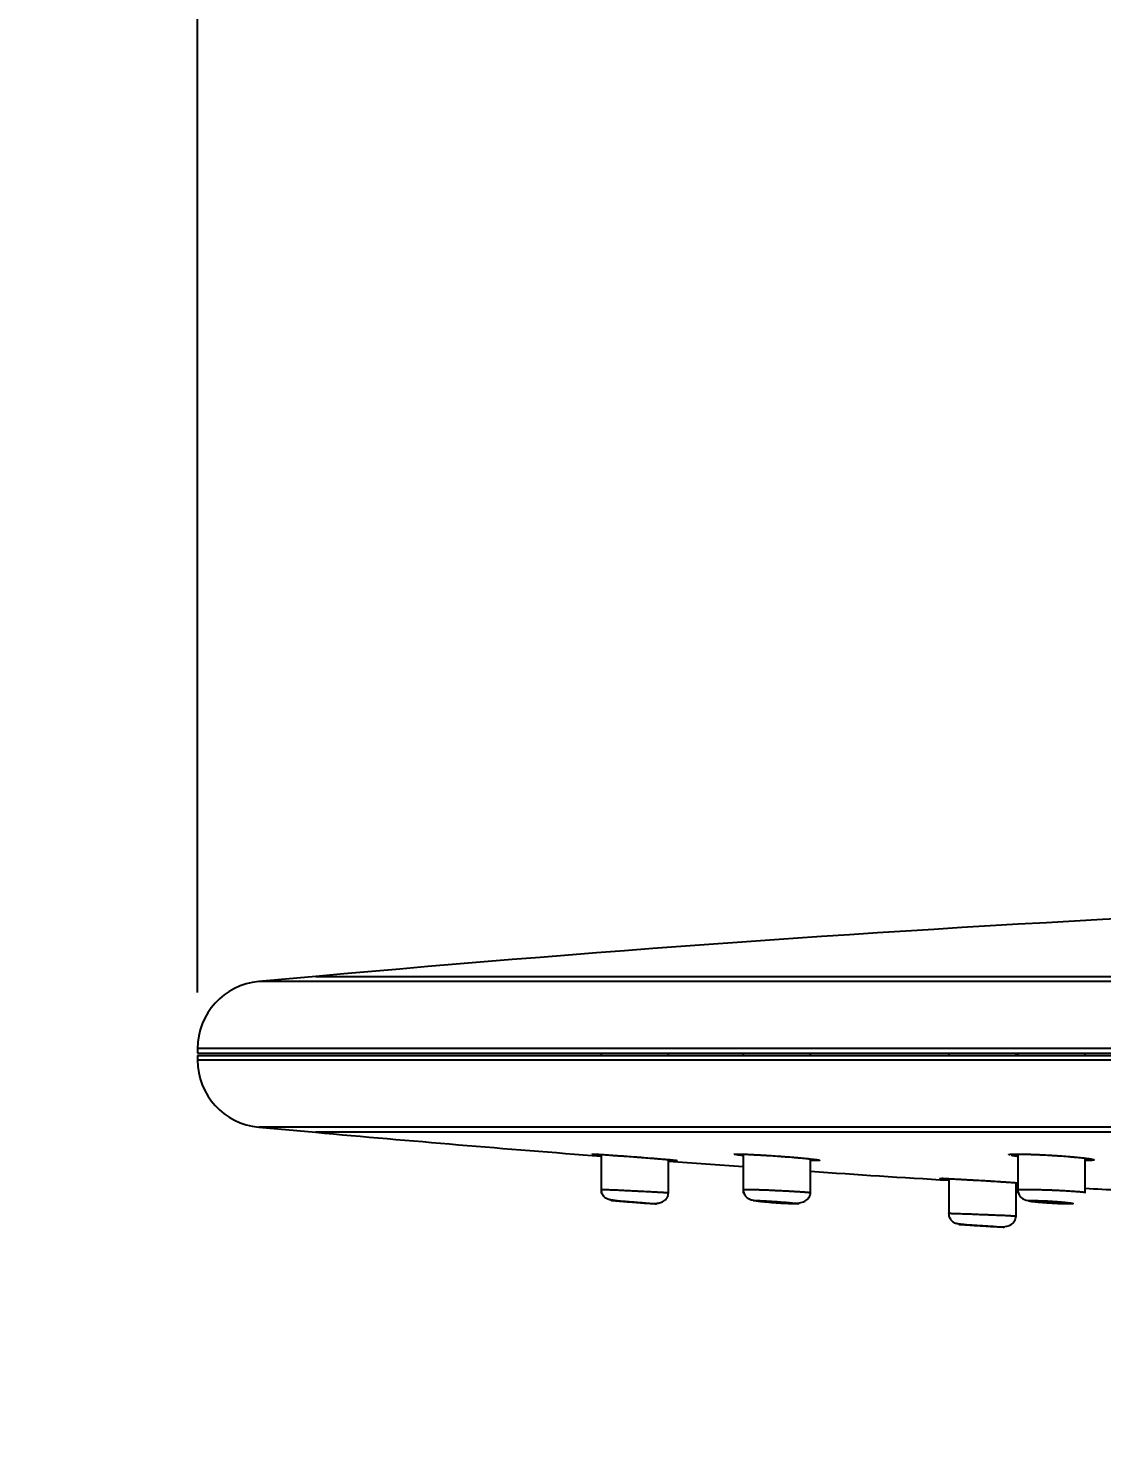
# Model space of a CAD drawing. Header units: millimetres. Extents: x 6110 to 6704, y -2661 to -1821.
# Drawn here: x 6454.29 to 6466.27, y -2068.33 to -2052.72 of the extents above; entities that cross this region are included whole.
import ezdxf

# ---------------------------------------------------------------- set-up
doc = ezdxf.new("R2010")
doc.units = ezdxf.units.MM
doc.header["$LTSCALE"] = 0.1
doc.linetypes.add('HIDDEN2', pattern=[4.7625, 3.175, -1.5875])
doc.layers.add('1', color=4, linetype='HIDDEN2', lineweight=13)
doc.layers.add('DIM', color=3, linetype='Continuous', lineweight=9)
doc.styles.get("Standard").update_dxf_attribs({"font": 'arial.ttf'})
doc.dimstyles.new('ISO-25', dxfattribs={"dimtxt": 2.5, "dimasz": 2.5, "dimexe": 1.25, "dimexo": 0.625, "dimtad": 1, "dimlfac": 5, "dimtxsty": 'Standard', "dimcen": 2.5, "dimadec": 0, "dimazin": 0, "dimtfac": 1, "dimtmove": 0, "dimatfit": 3, "dimfxl": 0, "dimarcsym": 0})

# ---------------------------------------------------------------- blocks, each defined once
blk = doc.blocks.new('*D94')
at = {"layer": 'Defpoints', "color": 0}
for p in [(6619.617, -1993.26), (6619.617, -2013.844), (6456.182, -2064.09)]:
    blk.add_point(p, dxfattribs=at)
at = {"layer": 'DIM', "color": 0, "lineweight": -2}
for p, q in [((6456.182, -2063.465), (6456.182, -1992.01)), ((6619.617, -2013.219), (6619.617, -1992.01)), ((6461.182, -1993.26), (6614.617, -1993.26))]:
    blk.add_line(p, q, dxfattribs=at)
at = {"layer": 'DIM', "color": 0}
for points in [[(6461.182, -1992.427), (6461.182, -1994.093), (6456.182, -1993.26)], [(6614.617, -1992.427), (6614.617, -1994.093), (6619.617, -1993.26)]]:
    blk.add_solid(points, dxfattribs=at)
at = {"layer": 'DIM', "color": 0, "insert": (6537.9, -1989.63), "char_height": 5, "attachment_point": 5}
blk.add_mtext('653,7', dxfattribs=at)

msp = doc.modelspace()

# ---------------------------------------------------------------- hatches: boundary and pattern name
at = {"layer": 'DIM'}
h = msp.add_hatch(dxfattribs=at)
h.set_pattern_fill('ANSI31', color=2)
edge = h.paths.add_edge_path()
edge.add_line((6619.617, -2595.98), (6619.617, -1962.206))
edge.add_line((6634.617, -1966.11), (6619.617, -1966.11))
edge.add_line((6634.617, -2610.98), (6634.617, -1966.11))
edge.add_line((6634.617, -2610.98), (6184.457, -2610.98))
edge.add_line((6619.617, -2595.98), (6184.457, -2595.98))
edge.add_line((6184.457, -2610.98), (6184.457, -2595.98))

# ---------------------------------------------------------------- linework, layer by layer
at = {"layer": '1', "color": 7, "linetype": 'Continuous', "lineweight": -3}
for p, q in [((6457.5, -2063.286), (6456.865, -2063.343)), ((6457.5, -2063.286), (6484.307, -2063.286)), ((6484.307, -2063.343), (6456.865, -2063.343)), ((6456.182, -2064.09), (6456.182, -2064.142)), ((6512.432, -2064.09), (6456.182, -2064.09)), ((6456.182, -2064.142), (6512.432, -2064.142)), ((6456.182, -2064.167), (6456.182, -2064.219)), ((6456.182, -2064.167), (6512.432, -2064.167)), ((6484.307, -2064.219), (6456.182, -2064.219)), ((6460.682, -2064.142), (6460.682, -2064.167)), ((6461.432, -2064.167), (6461.432, -2064.142)), ((6462.266, -2064.142), (6462.266, -2064.167)), ((6463.016, -2064.167), (6463.016, -2064.142)), ((6464.557, -2064.142), (6464.557, -2064.167)), ((6465.307, -2064.167), (6465.307, -2064.142)), ((6465.327, -2064.142), (6465.327, -2064.167)), ((6466.077, -2064.167), (6466.077, -2064.142)), ((6456.865, -2064.966), (6457.5, -2065.023)), ((6511.749, -2064.966), (6456.865, -2064.966)), ((6484.307, -2065.023), (6457.5, -2065.023)), ((6460.682, -2065.271), (6460.682, -2065.702)), ((6461.432, -2065.702), (6461.432, -2065.328)), ((6462.266, -2065.267), (6462.266, -2065.701)), ((6463.016, -2065.701), (6463.016, -2065.32)), ((6465.327, -2065.266), (6465.327, -2065.701)), ((6466.077, -2065.701), (6466.077, -2065.312)), ((6464.557, -2065.54), (6464.557, -2065.961)), ((6465.307, -2065.961), (6465.307, -2065.586)), ((6462.266, -2065.701), (6462.266, -2065.702)), ((6463.016, -2065.702), (6463.016, -2065.701)), ((6465.327, -2065.701), (6465.327, -2065.701)), ((6466.077, -2065.701), (6466.077, -2065.701))]:
    msp.add_line(p, q, dxfattribs=at)
for centre, radius, start, end in [((6479.909, -2312.28), 250, 90.53484, 95.14276), ((6456.932, -2064.09), 0.75, 95.1428, 180), ((6456.932, -2064.219), 0.75, 180, 264.8572), ((6479.909, -1816.03), 250, 264.85724, 265.5891), ((6479.909, -1816.03), 250, 265.76149, 265.9532), ((6479.909, -1816.03), 250, 266.12554, 266.47932), ((6479.909, -1816.03), 250, 266.82832, 266.91464)]:
    msp.add_arc(centre, radius, start, end, dxfattribs=at)
for points, knots in [([(6460.582, -2065.266), (6460.582, -2065.266), (6460.582, -2065.266), (6460.582, -2065.266), (6460.582, -2065.266), (6460.583, -2065.266), (6460.584, -2065.266), (6460.587, -2065.266), (6460.592, -2065.266), (6460.6, -2065.266), (6460.607, -2065.267), (6460.61, -2065.267), (6460.615, -2065.267), (6460.618, -2065.267), (6460.634, -2065.268), (6460.649, -2065.269), (6460.671, -2065.27), (6460.675, -2065.27), (6460.685, -2065.271), (6460.69, -2065.271), (6460.705, -2065.272), (6460.716, -2065.273), (6460.749, -2065.275), (6460.773, -2065.277), (6460.806, -2065.279), (6460.813, -2065.28), (6460.827, -2065.281), (6460.833, -2065.281), (6460.854, -2065.283), (6460.882, -2065.285), (6460.912, -2065.287), (6460.934, -2065.288), (6460.942, -2065.289), (6460.957, -2065.29), (6460.964, -2065.291), (6461.003, -2065.293), (6461.034, -2065.296), (6461.08, -2065.299), (6461.096, -2065.3), (6461.119, -2065.302), (6461.127, -2065.303), (6461.142, -2065.304), (6461.15, -2065.305), (6461.188, -2065.308), (6461.217, -2065.31), (6461.253, -2065.313), (6461.26, -2065.313), (6461.274, -2065.314), (6461.281, -2065.315), (6461.301, -2065.317), (6461.314, -2065.318), (6461.352, -2065.321), (6461.376, -2065.323), (6461.403, -2065.325), (6461.409, -2065.326), (6461.419, -2065.327), (6461.424, -2065.327), (6461.438, -2065.328), (6461.456, -2065.33), (6461.472, -2065.331), (6461.483, -2065.332), (6461.486, -2065.333), (6461.493, -2065.333), (6461.496, -2065.334), (6461.51, -2065.335), (6461.519, -2065.336), (6461.527, -2065.337), (6461.529, -2065.337), (6461.531, -2065.338), (6461.531, -2065.338), (6461.532, -2065.338), (6461.532, -2065.338), (6461.532, -2065.338)], [0, 0, 0, 0, 0.00499, 0.00499, 0.020623, 0.020623, 0.036255, 0.036255, 0.06752, 0.098785, 0.098785, 0.114418, 0.114418, 0.13005, 0.13005, 0.19258, 0.19258, 0.208213, 0.208213, 0.223845, 0.223845, 0.25511, 0.25511, 0.317641, 0.317641, 0.333273, 0.333273, 0.348906, 0.348906, 0.380171, 0.411436, 0.411436, 0.427068, 0.427068, 0.442701, 0.442701, 0.505231, 0.505231, 0.536496, 0.536496, 0.552128, 0.552128, 0.567761, 0.567761, 0.630291, 0.630291, 0.645923, 0.645923, 0.661556, 0.661556, 0.692821, 0.692821, 0.755351, 0.755351, 0.770983, 0.770983, 0.786616, 0.786616, 0.817881, 0.849146, 0.849146, 0.864778, 0.864778, 0.880411, 0.880411, 0.942941, 0.942941, 0.974206, 0.974206, 0.989838, 0.989838, 1, 1, 1, 1]), ([(6460.681, -2065.277), (6460.678, -2065.276), (6460.674, -2065.276), (6460.666, -2065.275), (6460.662, -2065.275), (6460.641, -2065.273), (6460.627, -2065.272), (6460.612, -2065.27), (6460.61, -2065.27), (6460.606, -2065.27), (6460.605, -2065.269), (6460.605, -2065.269)], [0, 0, 0, 0, 0.104911, 0.104911, 0.245914, 0.245914, 0.809927, 0.809927, 0.950931, 0.950931, 1, 1, 1, 1]), ([(6462.166, -2065.269), (6462.166, -2065.269), (6462.166, -2065.269), (6462.166, -2065.268), (6462.167, -2065.268), (6462.168, -2065.268), (6462.168, -2065.267), (6462.171, -2065.267), (6462.176, -2065.266), (6462.183, -2065.266), (6462.191, -2065.266), (6462.193, -2065.266), (6462.198, -2065.266), (6462.201, -2065.266), (6462.217, -2065.266), (6462.232, -2065.266), (6462.254, -2065.267), (6462.258, -2065.267), (6462.267, -2065.267), (6462.272, -2065.267), (6462.288, -2065.268), (6462.298, -2065.268), (6462.331, -2065.27), (6462.356, -2065.271), (6462.388, -2065.273), (6462.395, -2065.273), (6462.408, -2065.274), (6462.415, -2065.274), (6462.436, -2065.275), (6462.464, -2065.277), (6462.493, -2065.279), (6462.516, -2065.28), (6462.523, -2065.28), (6462.538, -2065.281), (6462.546, -2065.282), (6462.585, -2065.284), (6462.615, -2065.286), (6462.662, -2065.29), (6462.677, -2065.291), (6462.701, -2065.293), (6462.708, -2065.293), (6462.724, -2065.294), (6462.731, -2065.295), (6462.769, -2065.298), (6462.799, -2065.3), (6462.835, -2065.303), (6462.842, -2065.304), (6462.856, -2065.305), (6462.863, -2065.306), (6462.883, -2065.307), (6462.896, -2065.309), (6462.935, -2065.312), (6462.958, -2065.314), (6462.986, -2065.317), (6462.991, -2065.318), (6463.002, -2065.319), (6463.007, -2065.319), (6463.021, -2065.321), (6463.039, -2065.323), (6463.055, -2065.325), (6463.066, -2065.326), (6463.069, -2065.326), (6463.076, -2065.327), (6463.079, -2065.328), (6463.094, -2065.33), (6463.102, -2065.331), (6463.111, -2065.333), (6463.113, -2065.334), (6463.115, -2065.335), (6463.116, -2065.335), (6463.116, -2065.335), (6463.116, -2065.336), (6463.116, -2065.337), (6463.113, -2065.337), (6463.105, -2065.338), (6463.103, -2065.338), (6463.099, -2065.338), (6463.097, -2065.338), (6463.09, -2065.338), (6463.079, -2065.339), (6463.065, -2065.338), (6463.054, -2065.338), (6463.05, -2065.338), (6463.042, -2065.338), (6463.038, -2065.338), (6463.029, -2065.338), (6463.023, -2065.337), (6463.018, -2065.337)], [0, 0, 0, 0, 0.002464, 0.002464, 0.015399, 0.015399, 0.028334, 0.028334, 0.054204, 0.080073, 0.080073, 0.093008, 0.093008, 0.105943, 0.105943, 0.157682, 0.157682, 0.170617, 0.170617, 0.183552, 0.183552, 0.209422, 0.209422, 0.261161, 0.261161, 0.274096, 0.274096, 0.287031, 0.287031, 0.312901, 0.33877, 0.33877, 0.351705, 0.351705, 0.36464, 0.36464, 0.41638, 0.41638, 0.442249, 0.442249, 0.455184, 0.455184, 0.468119, 0.468119, 0.519858, 0.519858, 0.532793, 0.532793, 0.545728, 0.545728, 0.571598, 0.571598, 0.623337, 0.623337, 0.636272, 0.636272, 0.649207, 0.649207, 0.675077, 0.700946, 0.700946, 0.713881, 0.713881, 0.726816, 0.726816, 0.778555, 0.778555, 0.804425, 0.804425, 0.81736, 0.81736, 0.830295, 0.830295, 0.882034, 0.882034, 0.894969, 0.894969, 0.907904, 0.907904, 0.933774, 0.959643, 0.959643, 0.972578, 0.972578, 0.985513, 0.985513, 1, 1, 1, 1]), ([(6462.266, -2065.284), (6462.263, -2065.284), (6462.26, -2065.284), (6462.252, -2065.283), (6462.248, -2065.282), (6462.227, -2065.28), (6462.212, -2065.278), (6462.198, -2065.276), (6462.195, -2065.275), (6462.192, -2065.275), (6462.191, -2065.275), (6462.19, -2065.275)], [0, 0, 0, 0, 0.093597, 0.093597, 0.23715, 0.23715, 0.811363, 0.811363, 0.954916, 0.954916, 1, 1, 1, 1]), ([(6465.227, -2065.273), (6465.227, -2065.273), (6465.227, -2065.273), (6465.227, -2065.273), (6465.227, -2065.273), (6465.228, -2065.272), (6465.229, -2065.272), (6465.231, -2065.271), (6465.236, -2065.27), (6465.243, -2065.269), (6465.25, -2065.268), (6465.253, -2065.268), (6465.258, -2065.267), (6465.261, -2065.267), (6465.276, -2065.266), (6465.291, -2065.266), (6465.312, -2065.266), (6465.317, -2065.266), (6465.326, -2065.266), (6465.331, -2065.266), (6465.346, -2065.266), (6465.357, -2065.266), (6465.39, -2065.266), (6465.414, -2065.267), (6465.446, -2065.268), (6465.453, -2065.268), (6465.466, -2065.269), (6465.473, -2065.269), (6465.494, -2065.27), (6465.522, -2065.271), (6465.551, -2065.272), (6465.573, -2065.273), (6465.581, -2065.273), (6465.596, -2065.274), (6465.604, -2065.275), (6465.642, -2065.277), (6465.673, -2065.278), (6465.719, -2065.281), (6465.735, -2065.282), (6465.758, -2065.284), (6465.766, -2065.284), (6465.781, -2065.285), (6465.789, -2065.286), (6465.827, -2065.288), (6465.857, -2065.291), (6465.893, -2065.294), (6465.9, -2065.294), (6465.914, -2065.295), (6465.921, -2065.296), (6465.941, -2065.298), (6465.955, -2065.299), (6465.993, -2065.302), (6466.017, -2065.305), (6466.045, -2065.308), (6466.05, -2065.308), (6466.06, -2065.309), (6466.065, -2065.31), (6466.08, -2065.312), (6466.098, -2065.314), (6466.114, -2065.316), (6466.125, -2065.318), (6466.129, -2065.318), (6466.135, -2065.319), (6466.139, -2065.32), (6466.153, -2065.323), (6466.162, -2065.324), (6466.171, -2065.327), (6466.174, -2065.328), (6466.177, -2065.33), (6466.177, -2065.33), (6466.177, -2065.332), (6466.174, -2065.334), (6466.166, -2065.335), (6466.165, -2065.335), (6466.161, -2065.336), (6466.159, -2065.336), (6466.152, -2065.337), (6466.141, -2065.337), (6466.128, -2065.338), (6466.117, -2065.338), (6466.113, -2065.338), (6466.105, -2065.338), (6466.101, -2065.338), (6466.091, -2065.338), (6466.085, -2065.338), (6466.079, -2065.338)], [0, 0, 0, 0, 0.000597, 0.000597, 0.013532, 0.013532, 0.026466, 0.026466, 0.052335, 0.078205, 0.078205, 0.091139, 0.091139, 0.104074, 0.104074, 0.155812, 0.155812, 0.168747, 0.168747, 0.181681, 0.181681, 0.20755, 0.20755, 0.259289, 0.259289, 0.272223, 0.272223, 0.285158, 0.285158, 0.311027, 0.336896, 0.336896, 0.349831, 0.349831, 0.362765, 0.362765, 0.414504, 0.414504, 0.440373, 0.440373, 0.453307, 0.453307, 0.466242, 0.466242, 0.51798, 0.51798, 0.530915, 0.530915, 0.543849, 0.543849, 0.569718, 0.569718, 0.621457, 0.621457, 0.634391, 0.634391, 0.647326, 0.647326, 0.673195, 0.699064, 0.699064, 0.711999, 0.711999, 0.724933, 0.724933, 0.776672, 0.776672, 0.802541, 0.802541, 0.82841, 0.82841, 0.880148, 0.880148, 0.893083, 0.893083, 0.906017, 0.906017, 0.931887, 0.957756, 0.957756, 0.97069, 0.97069, 0.983625, 0.983625, 1, 1, 1, 1]), ([(6465.327, -2065.293), (6465.324, -2065.293), (6465.322, -2065.292), (6465.315, -2065.292), (6465.311, -2065.291), (6465.289, -2065.288), (6465.275, -2065.286), (6465.26, -2065.283), (6465.257, -2065.283), (6465.254, -2065.282), (6465.253, -2065.282), (6465.253, -2065.282)], [0, 0, 0, 0, 0.073143, 0.073143, 0.221204, 0.221204, 0.813446, 0.813446, 0.961506, 0.961506, 1, 1, 1, 1]), ([(6461.516, -2065.338), (6461.516, -2065.338), (6461.516, -2065.338), (6461.514, -2065.338), (6461.511, -2065.338), (6461.504, -2065.338), (6461.493, -2065.337), (6461.48, -2065.336), (6461.468, -2065.336), (6461.464, -2065.335), (6461.456, -2065.335), (6461.452, -2065.335), (6461.443, -2065.334), (6461.438, -2065.334), (6461.434, -2065.334)], [0, 0, 0, 0, 0.007931, 0.007931, 0.13197, 0.13197, 0.380049, 0.628128, 0.628128, 0.752168, 0.752168, 0.876207, 0.876207, 1, 1, 1, 1]), ([(6464.457, -2065.537), (6464.457, -2065.537), (6464.457, -2065.537), (6464.457, -2065.537), (6464.457, -2065.537), (6464.458, -2065.537), (6464.459, -2065.537), (6464.462, -2065.537), (6464.467, -2065.537), (6464.474, -2065.537), (6464.482, -2065.537), (6464.484, -2065.537), (6464.49, -2065.537), (6464.492, -2065.537), (6464.508, -2065.538), (6464.523, -2065.539), (6464.545, -2065.54), (6464.549, -2065.54), (6464.559, -2065.54), (6464.564, -2065.541), (6464.579, -2065.541), (6464.59, -2065.542), (6464.623, -2065.544), (6464.647, -2065.545), (6464.68, -2065.547), (6464.687, -2065.547), (6464.7, -2065.548), (6464.707, -2065.548), (6464.728, -2065.549), (6464.756, -2065.551), (6464.785, -2065.553), (6464.807, -2065.554), (6464.815, -2065.554), (6464.83, -2065.555), (6464.838, -2065.556), (6464.876, -2065.558), (6464.907, -2065.56), (6464.953, -2065.562), (6464.969, -2065.563), (6464.992, -2065.565), (6465, -2065.565), (6465.015, -2065.566), (6465.023, -2065.567), (6465.061, -2065.569), (6465.091, -2065.571), (6465.126, -2065.573), (6465.133, -2065.574), (6465.147, -2065.575), (6465.154, -2065.575), (6465.175, -2065.576), (6465.188, -2065.577), (6465.226, -2065.58), (6465.25, -2065.581), (6465.277, -2065.583), (6465.283, -2065.584), (6465.293, -2065.584), (6465.298, -2065.585), (6465.313, -2065.586), (6465.323, -2065.587), (6465.332, -2065.587), (6465.333, -2065.587)], [0, 0, 0, 0, 0.004865, 0.004865, 0.023921, 0.023921, 0.042977, 0.042977, 0.081088, 0.1192, 0.1192, 0.138256, 0.138256, 0.157312, 0.157312, 0.233535, 0.233535, 0.252591, 0.252591, 0.271647, 0.271647, 0.309759, 0.309759, 0.385983, 0.385983, 0.405038, 0.405038, 0.424094, 0.424094, 0.462206, 0.500318, 0.500318, 0.519374, 0.519374, 0.53843, 0.53843, 0.614653, 0.614653, 0.652765, 0.652765, 0.671821, 0.671821, 0.690877, 0.690877, 0.7671, 0.7671, 0.786156, 0.786156, 0.805212, 0.805212, 0.843324, 0.843324, 0.919547, 0.919547, 0.938603, 0.938603, 0.957659, 0.957659, 0.995771, 1, 1, 1, 1]), ([(6464.556, -2065.546), (6464.553, -2065.546), (6464.55, -2065.545), (6464.542, -2065.545), (6464.538, -2065.544), (6464.517, -2065.543), (6464.502, -2065.542), (6464.488, -2065.54), (6464.485, -2065.54), (6464.482, -2065.54), (6464.481, -2065.54), (6464.48, -2065.54)], [0, 0, 0, 0, 0.099599, 0.099599, 0.242292, 0.242292, 0.813062, 0.813062, 0.955755, 0.955755, 1, 1, 1, 1]), ([(6465.328, -2065.592), (6465.326, -2065.592), (6465.325, -2065.592), (6465.319, -2065.592), (6465.314, -2065.591), (6465.309, -2065.591)], [0, 0, 0, 0, 0.230094, 0.230094, 1, 1, 1, 1]), ([(6460.682, -2065.66), (6460.682, -2065.669), (6460.684, -2065.686), (6460.691, -2065.709), (6460.703, -2065.729), (6460.722, -2065.75), (6460.75, -2065.766), (6460.785, -2065.775), (6460.831, -2065.781), (6460.892, -2065.788), (6460.938, -2065.793), (6460.964, -2065.796), (6460.966, -2065.796)], [0, 0, 0, 0, 0.056992, 0.11366, 0.170817, 0.229555, 0.356674, 0.505859, 0.668554, 0.828114, 0.985696, 1, 1, 1, 1]), ([(6460.682, -2065.66), (6460.682, -2065.66), (6460.682, -2065.66), (6460.686, -2065.66), (6460.703, -2065.66), (6460.729, -2065.661), (6460.752, -2065.662), (6460.765, -2065.662)], [0, 0, 0, 0, 0.019057, 0.267065, 0.513214, 0.75752, 1, 1, 1, 1]), ([(6460.765, -2065.662), (6460.774, -2065.663), (6460.795, -2065.664), (6460.833, -2065.665), (6460.878, -2065.667), (6460.931, -2065.67), (6460.992, -2065.673), (6461.049, -2065.676), (6461.099, -2065.678), (6461.14, -2065.68), (6461.178, -2065.682), (6461.214, -2065.684), (6461.247, -2065.686), (6461.276, -2065.687), (6461.303, -2065.689), (6461.326, -2065.69), (6461.347, -2065.691), (6461.365, -2065.692), (6461.38, -2065.693), (6461.392, -2065.694), (6461.403, -2065.695), (6461.411, -2065.696), (6461.418, -2065.696), (6461.425, -2065.697), (6461.43, -2065.697), (6461.432, -2065.697), (6461.432, -2065.697)], [0, 0, 0, 0, 0.048555, 0.101821, 0.159797, 0.222482, 0.289875, 0.361974, 0.408309, 0.453017, 0.496099, 0.537554, 0.577382, 0.615583, 0.652156, 0.687103, 0.720423, 0.752115, 0.782181, 0.810619, 0.83743, 0.862614, 0.886171, 0.908102, 0.954313, 1, 1, 1, 1]), ([(6460.77, -2065.772), (6460.77, -2065.773), (6460.792, -2065.78), (6460.837, -2065.783), (6460.898, -2065.79), (6460.927, -2065.793)], [0, 0, 0, 0, 0.012898, 0.560249, 1, 1, 1, 1]), ([(6460.853, -2065.787), (6460.853, -2065.787), (6460.853, -2065.787), (6460.851, -2065.787), (6460.849, -2065.787), (6460.83, -2065.786), (6460.817, -2065.785), (6460.8, -2065.784), (6460.797, -2065.784), (6460.798, -2065.785), (6460.804, -2065.785), (6460.824, -2065.788), (6460.839, -2065.789), (6460.876, -2065.792), (6460.898, -2065.794), (6460.947, -2065.798), (6460.974, -2065.8), (6461.029, -2065.804), (6461.058, -2065.807), (6461.113, -2065.811), (6461.14, -2065.813), (6461.19, -2065.816), (6461.213, -2065.818), (6461.243, -2065.82), (6461.254, -2065.82), (6461.277, -2065.822), (6461.287, -2065.822), (6461.298, -2065.822), (6461.299, -2065.822), (6461.291, -2065.821), (6461.283, -2065.82), (6461.257, -2065.818), (6461.24, -2065.816), (6461.199, -2065.813), (6461.175, -2065.811), (6461.123, -2065.807), (6461.095, -2065.804), (6461.039, -2065.8), (6461.011, -2065.798), (6460.957, -2065.794), (6460.93, -2065.792), (6460.887, -2065.789), (6460.868, -2065.788), (6460.853, -2065.787)], [0, 0, 0, 0, 0.00002, 0.00002, 0.005947, 0.005947, 0.05945, 0.05945, 0.112954, 0.112954, 0.166618, 0.166618, 0.220439, 0.220439, 0.274366, 0.274366, 0.328307, 0.328307, 0.382159, 0.382159, 0.435905, 0.435905, 0.489656, 0.489656, 0.522611, 0.522611, 0.576095, 0.576095, 0.629662, 0.629662, 0.683376, 0.683376, 0.737237, 0.737237, 0.79118, 0.79118, 0.845104, 0.845104, 0.898916, 0.898916, 0.952573, 0.952573, 1, 1, 1, 1]), ([(6461.126, -2065.812), (6461.106, -2065.81), (6461.084, -2065.808), (6461.035, -2065.805), (6461.006, -2065.803), (6460.953, -2065.798), (6460.927, -2065.796), (6460.884, -2065.793), (6460.867, -2065.791), (6460.852, -2065.79)], [0, 0, 0, 0, 0.210591, 0.210591, 0.488713, 0.488713, 0.766164, 0.766164, 1, 1, 1, 1]), ([(6460.932, -2065.795), (6460.932, -2065.795), (6460.932, -2065.795), (6460.932, -2065.795), (6460.932, -2065.795), (6460.933, -2065.795), (6460.934, -2065.795), (6460.936, -2065.795), (6460.939, -2065.795), (6460.94, -2065.795), (6460.945, -2065.795), (6460.949, -2065.795), (6460.955, -2065.796), (6460.958, -2065.796), (6460.963, -2065.796), (6460.966, -2065.796), (6460.974, -2065.797), (6460.981, -2065.797), (6460.991, -2065.798), (6460.995, -2065.798), (6461.002, -2065.799), (6461.009, -2065.799), (6461.017, -2065.8), (6461.025, -2065.8), (6461.029, -2065.801), (6461.041, -2065.802), (6461.049, -2065.802), (6461.061, -2065.803), (6461.065, -2065.803), (6461.071, -2065.804), (6461.073, -2065.804), (6461.077, -2065.804), (6461.079, -2065.805), (6461.089, -2065.805), (6461.097, -2065.806), (6461.109, -2065.807), (6461.112, -2065.807), (6461.12, -2065.808), (6461.123, -2065.808), (6461.133, -2065.809), (6461.139, -2065.809), (6461.148, -2065.81), (6461.151, -2065.81), (6461.156, -2065.811), (6461.161, -2065.811), (6461.165, -2065.812), (6461.169, -2065.812), (6461.171, -2065.812), (6461.176, -2065.813), (6461.178, -2065.813), (6461.18, -2065.813), (6461.181, -2065.813), (6461.182, -2065.813), (6461.182, -2065.813), (6461.182, -2065.813)], [0, 0, 0, 0, 0.000392, 0.000392, 0.031652, 0.031652, 0.062911, 0.09417, 0.09417, 0.125429, 0.125429, 0.187947, 0.187947, 0.219206, 0.219206, 0.250466, 0.250466, 0.312984, 0.312984, 0.344243, 0.344243, 0.375502, 0.406761, 0.406761, 0.43802, 0.43802, 0.500539, 0.500539, 0.531798, 0.531798, 0.547427, 0.547427, 0.563057, 0.563057, 0.625575, 0.625575, 0.656834, 0.656834, 0.688093, 0.688093, 0.750612, 0.750612, 0.781871, 0.781871, 0.81313, 0.844389, 0.844389, 0.875648, 0.875648, 0.938167, 0.938167, 0.969426, 0.969426, 1, 1, 1, 1]), ([(6461.145, -2065.812), (6461.139, -2065.811), (6461.133, -2065.811), (6461.123, -2065.81), (6461.119, -2065.81), (6461.112, -2065.809), (6461.108, -2065.809), (6461.097, -2065.808), (6461.089, -2065.808), (6461.077, -2065.807), (6461.073, -2065.806), (6461.065, -2065.806), (6461.061, -2065.806), (6461.048, -2065.805), (6461.04, -2065.804), (6461.028, -2065.803), (6461.024, -2065.803), (6461.016, -2065.802), (6461.009, -2065.802), (6461.001, -2065.801), (6460.996, -2065.801), (6460.994, -2065.8), (6460.991, -2065.8), (6460.989, -2065.8), (6460.98, -2065.799), (6460.974, -2065.799), (6460.965, -2065.798), (6460.963, -2065.798), (6460.959, -2065.797), (6460.958, -2065.797), (6460.955, -2065.797), (6460.954, -2065.797), (6460.948, -2065.796), (6460.944, -2065.796), (6460.94, -2065.796), (6460.939, -2065.796), (6460.938, -2065.795)], [0, 0, 0, 0, 0.096745, 0.096745, 0.145117, 0.145117, 0.193489, 0.193489, 0.290234, 0.290234, 0.338606, 0.338606, 0.386978, 0.386978, 0.483723, 0.483723, 0.532095, 0.532095, 0.580468, 0.62884, 0.62884, 0.653026, 0.653026, 0.677212, 0.677212, 0.773957, 0.773957, 0.822329, 0.822329, 0.846515, 0.846515, 0.870702, 0.870702, 0.967446, 0.967446, 1, 1, 1, 1]), ([(6461.176, -2065.813), (6461.214, -2065.816), (6461.265, -2065.819), (6461.331, -2065.813), (6461.38, -2065.795), (6461.414, -2065.763), (6461.429, -2065.727), (6461.432, -2065.708), (6461.432, -2065.697)], [0, 0, 0, 0, 0.32584, 0.486976, 0.652359, 0.825845, 0.913973, 1, 1, 1, 1]), ([(6462.266, -2065.661), (6462.266, -2065.661), (6462.268, -2065.66), (6462.279, -2065.66), (6462.298, -2065.66), (6462.326, -2065.66), (6462.36, -2065.661), (6462.387, -2065.661), (6462.401, -2065.662)], [0, 0, 0, 0, 0.136324, 0.313181, 0.487967, 0.660693, 0.831367, 1, 1, 1, 1]), ([(6462.266, -2065.661), (6462.266, -2065.67), (6462.268, -2065.687), (6462.276, -2065.711), (6462.288, -2065.731), (6462.306, -2065.752), (6462.333, -2065.769), (6462.374, -2065.781), (6462.429, -2065.789), (6462.494, -2065.796), (6462.525, -2065.799), (6462.536, -2065.8)], [0, 0, 0, 0, 0.061135, 0.121818, 0.181724, 0.241061, 0.361055, 0.491883, 0.77587, 0.922901, 1, 1, 1, 1]), ([(6462.472, -2065.786), (6462.472, -2065.786), (6462.472, -2065.786), (6462.47, -2065.786), (6462.468, -2065.786), (6462.445, -2065.785), (6462.427, -2065.784), (6462.4, -2065.784), (6462.391, -2065.784), (6462.381, -2065.785), (6462.381, -2065.786), (6462.391, -2065.788), (6462.4, -2065.79), (6462.428, -2065.793), (6462.446, -2065.795), (6462.488, -2065.799), (6462.512, -2065.801), (6462.564, -2065.805), (6462.592, -2065.808), (6462.648, -2065.812), (6462.677, -2065.814), (6462.73, -2065.817), (6462.756, -2065.818), (6462.793, -2065.82), (6462.806, -2065.821), (6462.836, -2065.822), (6462.852, -2065.822), (6462.874, -2065.822), (6462.88, -2065.822), (6462.884, -2065.821), (6462.881, -2065.82), (6462.866, -2065.817), (6462.853, -2065.815), (6462.821, -2065.812), (6462.801, -2065.81), (6462.755, -2065.805), (6462.729, -2065.803), (6462.675, -2065.799), (6462.646, -2065.797), (6462.591, -2065.793), (6462.563, -2065.791), (6462.514, -2065.788), (6462.492, -2065.787), (6462.472, -2065.786)], [0, 0, 0, 0, 0.000018, 0.000018, 0.005369, 0.005369, 0.05886, 0.05886, 0.112395, 0.112395, 0.166087, 0.166087, 0.219931, 0.219931, 0.273868, 0.273868, 0.327799, 0.327799, 0.381628, 0.381628, 0.435345, 0.435345, 0.489069, 0.489069, 0.522025, 0.522025, 0.575516, 0.575516, 0.629105, 0.629105, 0.682846, 0.682846, 0.736727, 0.736727, 0.790674, 0.790674, 0.844584, 0.844584, 0.898369, 0.898369, 0.951998, 0.951998, 1, 1, 1, 1]), ([(6462.401, -2065.662), (6462.413, -2065.662), (6462.439, -2065.663), (6462.482, -2065.664), (6462.531, -2065.666), (6462.585, -2065.669), (6462.64, -2065.671), (6462.694, -2065.674), (6462.745, -2065.676), (6462.794, -2065.679), (6462.841, -2065.682), (6462.877, -2065.684), (6462.904, -2065.686), (6462.923, -2065.687), (6462.941, -2065.688), (6462.958, -2065.69), (6462.972, -2065.691), (6462.985, -2065.692), (6462.996, -2065.693), (6463.005, -2065.694), (6463.013, -2065.695), (6463.016, -2065.696), (6463.016, -2065.696), (6463.016, -2065.696)], [0, 0, 0, 0, 0.054943, 0.11304, 0.174293, 0.238702, 0.306267, 0.367819, 0.429375, 0.490934, 0.552496, 0.614061, 0.647317, 0.680812, 0.714547, 0.748521, 0.782734, 0.817189, 0.851883, 0.886819, 0.921995, 0.988517, 1, 1, 1, 1]), ([(6462.516, -2065.795), (6462.516, -2065.795), (6462.516, -2065.795), (6462.516, -2065.795), (6462.517, -2065.795), (6462.517, -2065.795), (6462.519, -2065.795), (6462.521, -2065.795), (6462.523, -2065.795), (6462.524, -2065.795), (6462.529, -2065.795), (6462.533, -2065.795), (6462.54, -2065.795), (6462.542, -2065.795), (6462.547, -2065.795), (6462.55, -2065.795), (6462.559, -2065.795), (6462.565, -2065.796), (6462.575, -2065.796), (6462.579, -2065.796), (6462.586, -2065.797), (6462.594, -2065.797), (6462.601, -2065.798), (6462.609, -2065.798), (6462.613, -2065.798), (6462.625, -2065.799), (6462.633, -2065.8), (6462.646, -2065.801), (6462.65, -2065.801), (6462.656, -2065.801), (6462.658, -2065.802), (6462.662, -2065.802), (6462.664, -2065.802), (6462.674, -2065.803), (6462.682, -2065.803), (6462.693, -2065.804), (6462.697, -2065.805), (6462.704, -2065.805), (6462.707, -2065.806), (6462.718, -2065.807), (6462.724, -2065.807), (6462.733, -2065.808), (6462.735, -2065.808), (6462.741, -2065.809), (6462.745, -2065.809), (6462.75, -2065.81), (6462.753, -2065.81), (6462.755, -2065.811), (6462.76, -2065.811), (6462.762, -2065.812), (6462.765, -2065.812), (6462.765, -2065.812), (6462.766, -2065.813), (6462.766, -2065.813), (6462.766, -2065.813)], [0, 0, 0, 0, 0.000131, 0.000131, 0.03139, 0.03139, 0.062649, 0.093908, 0.093908, 0.125167, 0.125167, 0.187686, 0.187686, 0.218945, 0.218945, 0.250204, 0.250204, 0.312722, 0.312722, 0.343982, 0.343982, 0.375241, 0.4065, 0.4065, 0.437759, 0.437759, 0.500278, 0.500278, 0.531537, 0.531537, 0.547166, 0.547166, 0.562796, 0.562796, 0.625314, 0.625314, 0.656573, 0.656573, 0.687833, 0.687833, 0.750351, 0.750351, 0.78161, 0.78161, 0.812869, 0.844129, 0.844129, 0.875388, 0.875388, 0.937906, 0.937906, 0.969165, 0.969165, 1, 1, 1, 1]), ([(6462.729, -2065.813), (6462.724, -2065.813), (6462.717, -2065.812), (6462.707, -2065.812), (6462.704, -2065.812), (6462.696, -2065.811), (6462.693, -2065.811), (6462.681, -2065.81), (6462.673, -2065.81), (6462.661, -2065.809), (6462.657, -2065.809), (6462.649, -2065.808), (6462.645, -2065.808), (6462.633, -2065.807), (6462.625, -2065.807), (6462.613, -2065.806), (6462.609, -2065.805), (6462.601, -2065.805), (6462.593, -2065.804), (6462.586, -2065.803), (6462.58, -2065.803), (6462.579, -2065.803), (6462.575, -2065.802), (6462.573, -2065.802), (6462.565, -2065.802), (6462.559, -2065.801), (6462.55, -2065.8), (6462.547, -2065.8), (6462.542, -2065.799), (6462.54, -2065.799), (6462.533, -2065.798), (6462.529, -2065.798), (6462.525, -2065.797), (6462.524, -2065.797), (6462.523, -2065.797)], [0, 0, 0, 0, 0.096824, 0.096824, 0.145236, 0.145236, 0.193649, 0.193649, 0.290473, 0.290473, 0.338885, 0.338885, 0.387297, 0.387297, 0.484121, 0.484121, 0.532533, 0.532533, 0.580946, 0.629358, 0.629358, 0.653564, 0.653564, 0.67777, 0.67777, 0.774594, 0.774594, 0.823006, 0.823006, 0.871418, 0.871418, 0.968243, 0.968243, 1, 1, 1, 1]), ([(6462.536, -2065.8), (6462.546, -2065.801), (6462.577, -2065.804), (6462.635, -2065.809), (6462.727, -2065.815), (6462.813, -2065.82), (6462.895, -2065.813), (6462.955, -2065.794), (6462.995, -2065.761), (6463.013, -2065.726), (6463.016, -2065.706), (6463.016, -2065.696)], [0, 0, 0, 0, 0.050984, 0.158552, 0.269074, 0.493592, 0.607758, 0.7304, 0.863152, 0.931907, 1, 1, 1, 1]), ([(6465.327, -2065.663), (6465.327, -2065.663), (6465.331, -2065.662), (6465.346, -2065.661), (6465.372, -2065.66), (6465.407, -2065.66), (6465.45, -2065.66), (6465.5, -2065.661), (6465.555, -2065.662), (6465.595, -2065.663), (6465.615, -2065.664)], [0, 0, 0, 0, 0.121577, 0.248712, 0.375285, 0.501305, 0.626779, 0.751714, 0.876119, 1, 1, 1, 1]), ([(6465.328, -2065.663), (6465.328, -2065.673), (6465.329, -2065.69), (6465.337, -2065.714), (6465.349, -2065.734), (6465.382, -2065.77), (6465.428, -2065.783), (6465.496, -2065.793), (6465.56, -2065.801), (6465.605, -2065.805), (6465.626, -2065.806)], [0, 0, 0, 0, 0.057854, 0.117036, 0.177824, 0.240743, 0.530111, 0.698082, 0.86328, 1, 1, 1, 1]), ([(6465.637, -2065.788), (6465.636, -2065.788), (6465.636, -2065.788), (6465.633, -2065.788), (6465.629, -2065.788), (6465.599, -2065.787), (6465.573, -2065.786), (6465.527, -2065.784), (6465.507, -2065.784), (6465.475, -2065.784), (6465.462, -2065.785), (6465.447, -2065.786), (6465.443, -2065.787), (6465.447, -2065.79), (6465.453, -2065.792), (6465.475, -2065.796), (6465.49, -2065.798), (6465.528, -2065.802), (6465.55, -2065.804), (6465.6, -2065.808), (6465.627, -2065.81), (6465.682, -2065.814), (6465.711, -2065.816), (6465.756, -2065.818), (6465.772, -2065.819), (6465.814, -2065.821), (6465.839, -2065.822), (6465.881, -2065.822), (6465.899, -2065.822), (6465.926, -2065.822), (6465.936, -2065.821), (6465.946, -2065.819), (6465.946, -2065.818), (6465.937, -2065.815), (6465.928, -2065.813), (6465.901, -2065.809), (6465.883, -2065.807), (6465.841, -2065.803), (6465.817, -2065.8), (6465.765, -2065.796), (6465.737, -2065.794), (6465.685, -2065.791), (6465.66, -2065.79), (6465.637, -2065.788)], [0, 0, 0, 0, 0.000021, 0.000021, 0.00712, 0.00712, 0.06064, 0.06064, 0.114103, 0.114103, 0.167712, 0.167712, 0.221477, 0.221477, 0.275374, 0.275374, 0.329324, 0.329324, 0.383221, 0.383221, 0.437024, 0.437024, 0.490832, 0.490832, 0.523803, 0.523803, 0.577282, 0.577282, 0.630809, 0.630809, 0.684464, 0.684464, 0.738275, 0.738275, 0.792199, 0.792199, 0.846144, 0.846144, 0.900009, 0.900009, 0.953727, 0.953727, 1, 1, 1, 1]), ([(6465.791, -2065.813), (6465.785, -2065.813), (6465.778, -2065.813), (6465.768, -2065.813), (6465.765, -2065.813), (6465.757, -2065.813), (6465.754, -2065.812), (6465.742, -2065.812), (6465.735, -2065.812), (6465.722, -2065.811), (6465.718, -2065.811), (6465.71, -2065.81), (6465.706, -2065.81), (6465.694, -2065.809), (6465.686, -2065.809), (6465.676, -2065.808), (6465.674, -2065.808), (6465.67, -2065.808), (6465.664, -2065.807), (6465.654, -2065.807), (6465.647, -2065.806), (6465.641, -2065.805), (6465.64, -2065.805), (6465.636, -2065.805), (6465.634, -2065.805), (6465.626, -2065.804), (6465.62, -2065.803), (6465.611, -2065.802), (6465.608, -2065.802), (6465.603, -2065.802), (6465.601, -2065.801), (6465.594, -2065.8), (6465.59, -2065.8), (6465.585, -2065.799), (6465.584, -2065.799), (6465.581, -2065.798), (6465.58, -2065.798), (6465.578, -2065.797), (6465.577, -2065.797), (6465.577, -2065.796), (6465.577, -2065.796), (6465.578, -2065.796), (6465.579, -2065.795), (6465.581, -2065.795), (6465.584, -2065.795), (6465.585, -2065.795), (6465.59, -2065.795), (6465.594, -2065.795), (6465.601, -2065.795), (6465.603, -2065.795), (6465.608, -2065.795), (6465.611, -2065.795), (6465.62, -2065.795), (6465.626, -2065.795), (6465.636, -2065.795), (6465.64, -2065.795), (6465.647, -2065.795), (6465.654, -2065.796), (6465.662, -2065.796), (6465.67, -2065.796), (6465.674, -2065.797), (6465.686, -2065.797), (6465.694, -2065.798), (6465.706, -2065.798), (6465.71, -2065.799), (6465.717, -2065.799), (6465.719, -2065.799), (6465.723, -2065.8), (6465.725, -2065.8), (6465.735, -2065.8), (6465.742, -2065.801), (6465.754, -2065.802), (6465.758, -2065.802), (6465.765, -2065.803), (6465.768, -2065.803), (6465.778, -2065.804), (6465.785, -2065.805), (6465.793, -2065.806), (6465.796, -2065.806), (6465.801, -2065.807), (6465.806, -2065.807), (6465.81, -2065.808), (6465.814, -2065.808), (6465.816, -2065.809), (6465.821, -2065.809), (6465.823, -2065.81), (6465.826, -2065.811), (6465.826, -2065.811), (6465.827, -2065.811), (6465.827, -2065.811), (6465.827, -2065.812)], [0, 0, 0, 0, 0.035715, 0.035715, 0.053573, 0.053573, 0.071431, 0.071431, 0.107146, 0.107146, 0.125004, 0.125004, 0.142862, 0.142862, 0.178577, 0.178577, 0.187506, 0.187506, 0.196435, 0.214292, 0.23215, 0.23215, 0.241079, 0.241079, 0.250008, 0.250008, 0.285723, 0.285723, 0.303581, 0.303581, 0.321438, 0.321438, 0.357154, 0.357154, 0.375012, 0.375012, 0.392869, 0.392869, 0.428585, 0.428585, 0.446442, 0.446442, 0.4643, 0.482158, 0.482158, 0.500015, 0.500015, 0.535731, 0.535731, 0.553588, 0.553588, 0.571446, 0.571446, 0.607162, 0.607162, 0.625019, 0.625019, 0.642877, 0.660735, 0.660735, 0.678592, 0.678592, 0.714308, 0.714308, 0.732165, 0.732165, 0.741094, 0.741094, 0.750023, 0.750023, 0.785738, 0.785738, 0.803596, 0.803596, 0.821454, 0.821454, 0.857169, 0.857169, 0.875027, 0.875027, 0.892885, 0.910742, 0.910742, 0.9286, 0.9286, 0.964315, 0.964315, 0.982173, 0.982173, 1, 1, 1, 1]), ([(6465.615, -2065.664), (6465.622, -2065.664), (6465.636, -2065.664), (6465.658, -2065.665), (6465.68, -2065.666), (6465.71, -2065.667), (6465.754, -2065.669), (6465.816, -2065.672), (6465.889, -2065.676), (6465.948, -2065.68), (6465.989, -2065.683), (6466.014, -2065.685), (6466.034, -2065.686), (6466.049, -2065.688), (6466.061, -2065.69), (6466.069, -2065.691), (6466.074, -2065.692), (6466.077, -2065.693), (6466.077, -2065.694), (6466.077, -2065.694)], [0, 0, 0, 0, 0.03141, 0.06352, 0.096328, 0.129836, 0.198768, 0.291353, 0.40755, 0.547304, 0.610719, 0.670943, 0.727976, 0.781817, 0.832466, 0.879924, 0.92419, 0.965263, 1, 1, 1, 1]), ([(6461.178, -2065.814), (6461.178, -2065.813), (6461.177, -2065.813), (6461.175, -2065.813), (6461.172, -2065.813), (6461.169, -2065.813), (6461.165, -2065.813), (6461.163, -2065.813), (6461.156, -2065.812), (6461.151, -2065.812), (6461.145, -2065.812)], [0, 0, 0, 0, 0.096152, 0.096152, 0.276922, 0.457691, 0.457691, 0.638461, 0.638461, 1, 1, 1, 1]), ([(6462.763, -2065.813), (6462.762, -2065.813), (6462.762, -2065.814), (6462.76, -2065.814), (6462.757, -2065.814), (6462.753, -2065.814), (6462.75, -2065.813), (6462.747, -2065.813), (6462.741, -2065.813), (6462.735, -2065.813), (6462.729, -2065.813)], [0, 0, 0, 0, 0.096979, 0.096979, 0.277583, 0.458187, 0.458187, 0.638792, 0.638792, 1, 1, 1, 1]), ([(6464.557, -2065.927), (6464.557, -2065.927), (6464.557, -2065.927), (6464.562, -2065.926), (6464.578, -2065.927), (6464.604, -2065.927), (6464.628, -2065.928), (6464.641, -2065.928)], [0, 0, 0, 0, 0.026568, 0.273207, 0.517651, 0.759912, 1, 1, 1, 1]), ([(6464.557, -2065.927), (6464.557, -2065.936), (6464.559, -2065.953), (6464.567, -2065.977), (6464.578, -2065.996), (6464.597, -2066.018), (6464.625, -2066.034), (6464.66, -2066.042), (6464.706, -2066.047), (6464.757, -2066.053), (6464.791, -2066.056), (6464.804, -2066.057)], [0, 0, 0, 0, 0.062863, 0.125327, 0.188189, 0.252585, 0.391251, 0.553268, 0.730228, 0.904028, 1, 1, 1, 1]), ([(6464.641, -2065.928), (6464.65, -2065.929), (6464.671, -2065.929), (6464.709, -2065.931), (6464.755, -2065.932), (6464.807, -2065.934), (6464.867, -2065.937), (6464.926, -2065.939), (6464.981, -2065.941), (6465.028, -2065.943), (6465.071, -2065.945), (6465.11, -2065.946), (6465.145, -2065.948), (6465.176, -2065.949), (6465.203, -2065.95), (6465.226, -2065.952), (6465.246, -2065.953), (6465.262, -2065.953), (6465.274, -2065.954), (6465.284, -2065.955), (6465.292, -2065.955), (6465.3, -2065.956), (6465.306, -2065.956), (6465.307, -2065.957), (6465.307, -2065.957)], [0, 0, 0, 0, 0.049046, 0.102542, 0.160486, 0.222879, 0.289718, 0.361002, 0.414737, 0.466221, 0.515454, 0.562435, 0.607164, 0.64964, 0.689864, 0.727835, 0.763553, 0.797018, 0.828229, 0.857187, 0.883892, 0.908343, 0.959648, 1, 1, 1, 1]), ([(6465.778, -2065.819), (6465.769, -2065.819), (6465.761, -2065.818), (6465.725, -2065.817), (6465.696, -2065.815), (6465.64, -2065.811), (6465.612, -2065.809), (6465.567, -2065.806), (6465.548, -2065.804), (6465.531, -2065.802)], [0, 0, 0, 0, 0.103394, 0.103394, 0.42578, 0.42578, 0.748528, 0.748528, 1, 1, 1, 1]), ([(6465.824, -2065.813), (6465.823, -2065.813), (6465.823, -2065.813), (6465.821, -2065.813), (6465.818, -2065.813), (6465.814, -2065.813), (6465.811, -2065.813), (6465.808, -2065.814), (6465.802, -2065.814), (6465.796, -2065.814), (6465.791, -2065.813)], [0, 0, 0, 0, 0.099124, 0.099124, 0.279299, 0.459474, 0.459474, 0.63965, 0.63965, 1, 1, 1, 1]), ([(6464.647, -2066.04), (6464.647, -2066.04), (6464.669, -2066.047), (6464.714, -2066.049), (6464.776, -2066.055), (6464.804, -2066.058)], [0, 0, 0, 0, 0.01232, 0.567007, 1, 1, 1, 1]), ([(6464.73, -2066.053), (6464.73, -2066.053), (6464.73, -2066.053), (6464.729, -2066.053), (6464.727, -2066.053), (6464.709, -2066.052), (6464.695, -2066.052), (6464.678, -2066.051), (6464.674, -2066.051), (6464.675, -2066.052), (6464.68, -2066.052), (6464.7, -2066.054), (6464.715, -2066.055), (6464.751, -2066.058), (6464.773, -2066.059), (6464.821, -2066.062), (6464.848, -2066.064), (6464.903, -2066.067), (6464.932, -2066.069), (6464.987, -2066.072), (6465.014, -2066.074), (6465.064, -2066.077), (6465.087, -2066.078), (6465.118, -2066.08), (6465.129, -2066.08), (6465.153, -2066.081), (6465.163, -2066.081), (6465.175, -2066.082), (6465.176, -2066.081), (6465.169, -2066.081), (6465.16, -2066.08), (6465.135, -2066.078), (6465.118, -2066.077), (6465.078, -2066.074), (6465.054, -2066.072), (6465.003, -2066.069), (6464.975, -2066.067), (6464.919, -2066.064), (6464.891, -2066.062), (6464.836, -2066.059), (6464.81, -2066.057), (6464.765, -2066.055), (6464.746, -2066.054), (6464.73, -2066.053)], [0, 0, 0, 0, 0.000017, 0.000017, 0.004683, 0.004683, 0.058252, 0.058252, 0.111838, 0.111838, 0.165522, 0.165522, 0.219306, 0.219306, 0.273156, 0.273156, 0.327012, 0.327012, 0.38081, 0.38081, 0.434539, 0.434539, 0.48827, 0.48827, 0.521359, 0.521359, 0.574924, 0.574924, 0.628544, 0.628544, 0.682259, 0.682259, 0.736068, 0.736068, 0.789928, 0.789928, 0.843773, 0.843773, 0.897545, 0.897545, 0.951217, 0.951217, 1, 1, 1, 1]), ([(6465.004, -2066.073), (6464.984, -2066.072), (6464.964, -2066.071), (6464.915, -2066.068), (6464.887, -2066.067), (6464.832, -2066.063), (6464.806, -2066.061), (6464.763, -2066.059), (6464.745, -2066.057), (6464.729, -2066.056)], [0, 0, 0, 0, 0.204433, 0.204433, 0.481991, 0.481991, 0.759144, 0.759144, 1, 1, 1, 1]), ([(6465.02, -2066.073), (6465.014, -2066.073), (6465.008, -2066.072), (6464.998, -2066.072), (6464.994, -2066.072), (6464.987, -2066.071), (6464.983, -2066.071), (6464.972, -2066.07), (6464.964, -2066.07), (6464.952, -2066.069), (6464.948, -2066.069), (6464.94, -2066.069), (6464.936, -2066.068), (6464.923, -2066.068), (6464.915, -2066.067), (6464.903, -2066.066), (6464.899, -2066.066), (6464.891, -2066.066), (6464.884, -2066.065), (6464.876, -2066.065), (6464.871, -2066.064), (6464.869, -2066.064), (6464.866, -2066.064), (6464.864, -2066.064), (6464.855, -2066.063), (6464.849, -2066.063), (6464.841, -2066.062), (6464.838, -2066.062), (6464.834, -2066.062), (6464.833, -2066.062), (6464.83, -2066.062), (6464.829, -2066.061), (6464.823, -2066.061), (6464.819, -2066.061), (6464.815, -2066.06), (6464.813, -2066.06), (6464.811, -2066.06), (6464.81, -2066.06), (6464.808, -2066.06), (6464.807, -2066.059), (6464.807, -2066.059), (6464.807, -2066.059), (6464.808, -2066.059), (6464.809, -2066.059), (6464.811, -2066.059), (6464.813, -2066.059), (6464.815, -2066.059), (6464.82, -2066.06), (6464.823, -2066.06), (6464.83, -2066.06), (6464.833, -2066.06), (6464.838, -2066.061), (6464.841, -2066.061), (6464.849, -2066.061), (6464.856, -2066.061), (6464.866, -2066.062), (6464.869, -2066.062), (6464.877, -2066.063), (6464.884, -2066.063), (6464.892, -2066.063), (6464.9, -2066.064), (6464.904, -2066.064), (6464.916, -2066.065), (6464.924, -2066.065), (6464.936, -2066.066), (6464.94, -2066.066), (6464.946, -2066.067), (6464.948, -2066.067), (6464.952, -2066.067), (6464.954, -2066.067), (6464.964, -2066.068), (6464.972, -2066.068), (6464.983, -2066.069), (6464.987, -2066.069), (6464.994, -2066.07), (6464.998, -2066.07), (6465.008, -2066.071), (6465.014, -2066.071), (6465.023, -2066.072), (6465.026, -2066.072), (6465.031, -2066.072), (6465.036, -2066.073), (6465.04, -2066.073), (6465.044, -2066.073), (6465.046, -2066.073), (6465.05, -2066.074), (6465.053, -2066.074), (6465.055, -2066.074), (6465.056, -2066.074), (6465.057, -2066.074), (6465.057, -2066.074), (6465.057, -2066.074)], [0, 0, 0, 0, 0.035725, 0.035725, 0.053588, 0.053588, 0.071451, 0.071451, 0.107176, 0.107176, 0.125039, 0.125039, 0.142901, 0.142901, 0.178627, 0.178627, 0.19649, 0.19649, 0.214352, 0.232215, 0.232215, 0.241146, 0.241146, 0.250078, 0.250078, 0.285803, 0.285803, 0.303666, 0.303666, 0.312597, 0.312597, 0.321528, 0.321528, 0.357254, 0.357254, 0.375116, 0.375116, 0.392979, 0.392979, 0.428704, 0.428704, 0.446567, 0.446567, 0.46443, 0.482292, 0.482292, 0.500155, 0.500155, 0.535881, 0.535881, 0.553743, 0.553743, 0.571606, 0.571606, 0.607331, 0.607331, 0.625194, 0.625194, 0.643057, 0.660919, 0.660919, 0.678782, 0.678782, 0.714507, 0.714507, 0.73237, 0.73237, 0.741301, 0.741301, 0.750233, 0.750233, 0.785958, 0.785958, 0.803821, 0.803821, 0.821683, 0.821683, 0.857409, 0.857409, 0.875272, 0.875272, 0.893134, 0.910997, 0.910997, 0.92886, 0.92886, 0.964585, 0.964585, 0.982448, 0.982448, 1, 1, 1, 1]), ([(6465.053, -2066.075), (6465.053, -2066.075), (6465.052, -2066.074), (6465.05, -2066.074), (6465.047, -2066.074), (6465.044, -2066.074), (6465.04, -2066.074), (6465.038, -2066.074), (6465.031, -2066.074), (6465.026, -2066.073), (6465.02, -2066.073)], [0, 0, 0, 0, 0.098427, 0.098427, 0.278741, 0.459056, 0.459056, 0.639371, 0.639371, 1, 1, 1, 1]), ([(6465.042, -2066.073), (6465.084, -2066.076), (6465.153, -2066.081), (6465.243, -2066.066), (6465.289, -2066.021), (6465.304, -2065.986), (6465.307, -2065.967), (6465.307, -2065.957)], [0, 0, 0, 0, 0.337358, 0.657051, 0.82804, 0.915001, 1, 1, 1, 1])]:
    msp.add_open_spline(points, degree=3, knots=knots, dxfattribs=at)

# ---------------------------------------------------------------- dimensions: what is measured, and where the dimension line sits
at = {"layer": 'DIM'}
dim = msp.add_linear_dim(base=(6619.617, -1993.26), p1=(6456.182, -2064.09), p2=(6619.617, -2013.844), dimstyle='ISO-25', override={"dimtxt": 5, "dimasz": 5, "dimdec": 1, "dimlfac": 4, "dimadec": 1, "dimtdec": 1, "dimfxl": 1.25, "dimtfill": 1}, dxfattribs=at)
dim.commit()
dim.dimension.update_dxf_attribs({"geometry": '*D94', "text_midpoint": (6537.9, -1989.63)})

doc.saveas('drawing.dxf')
